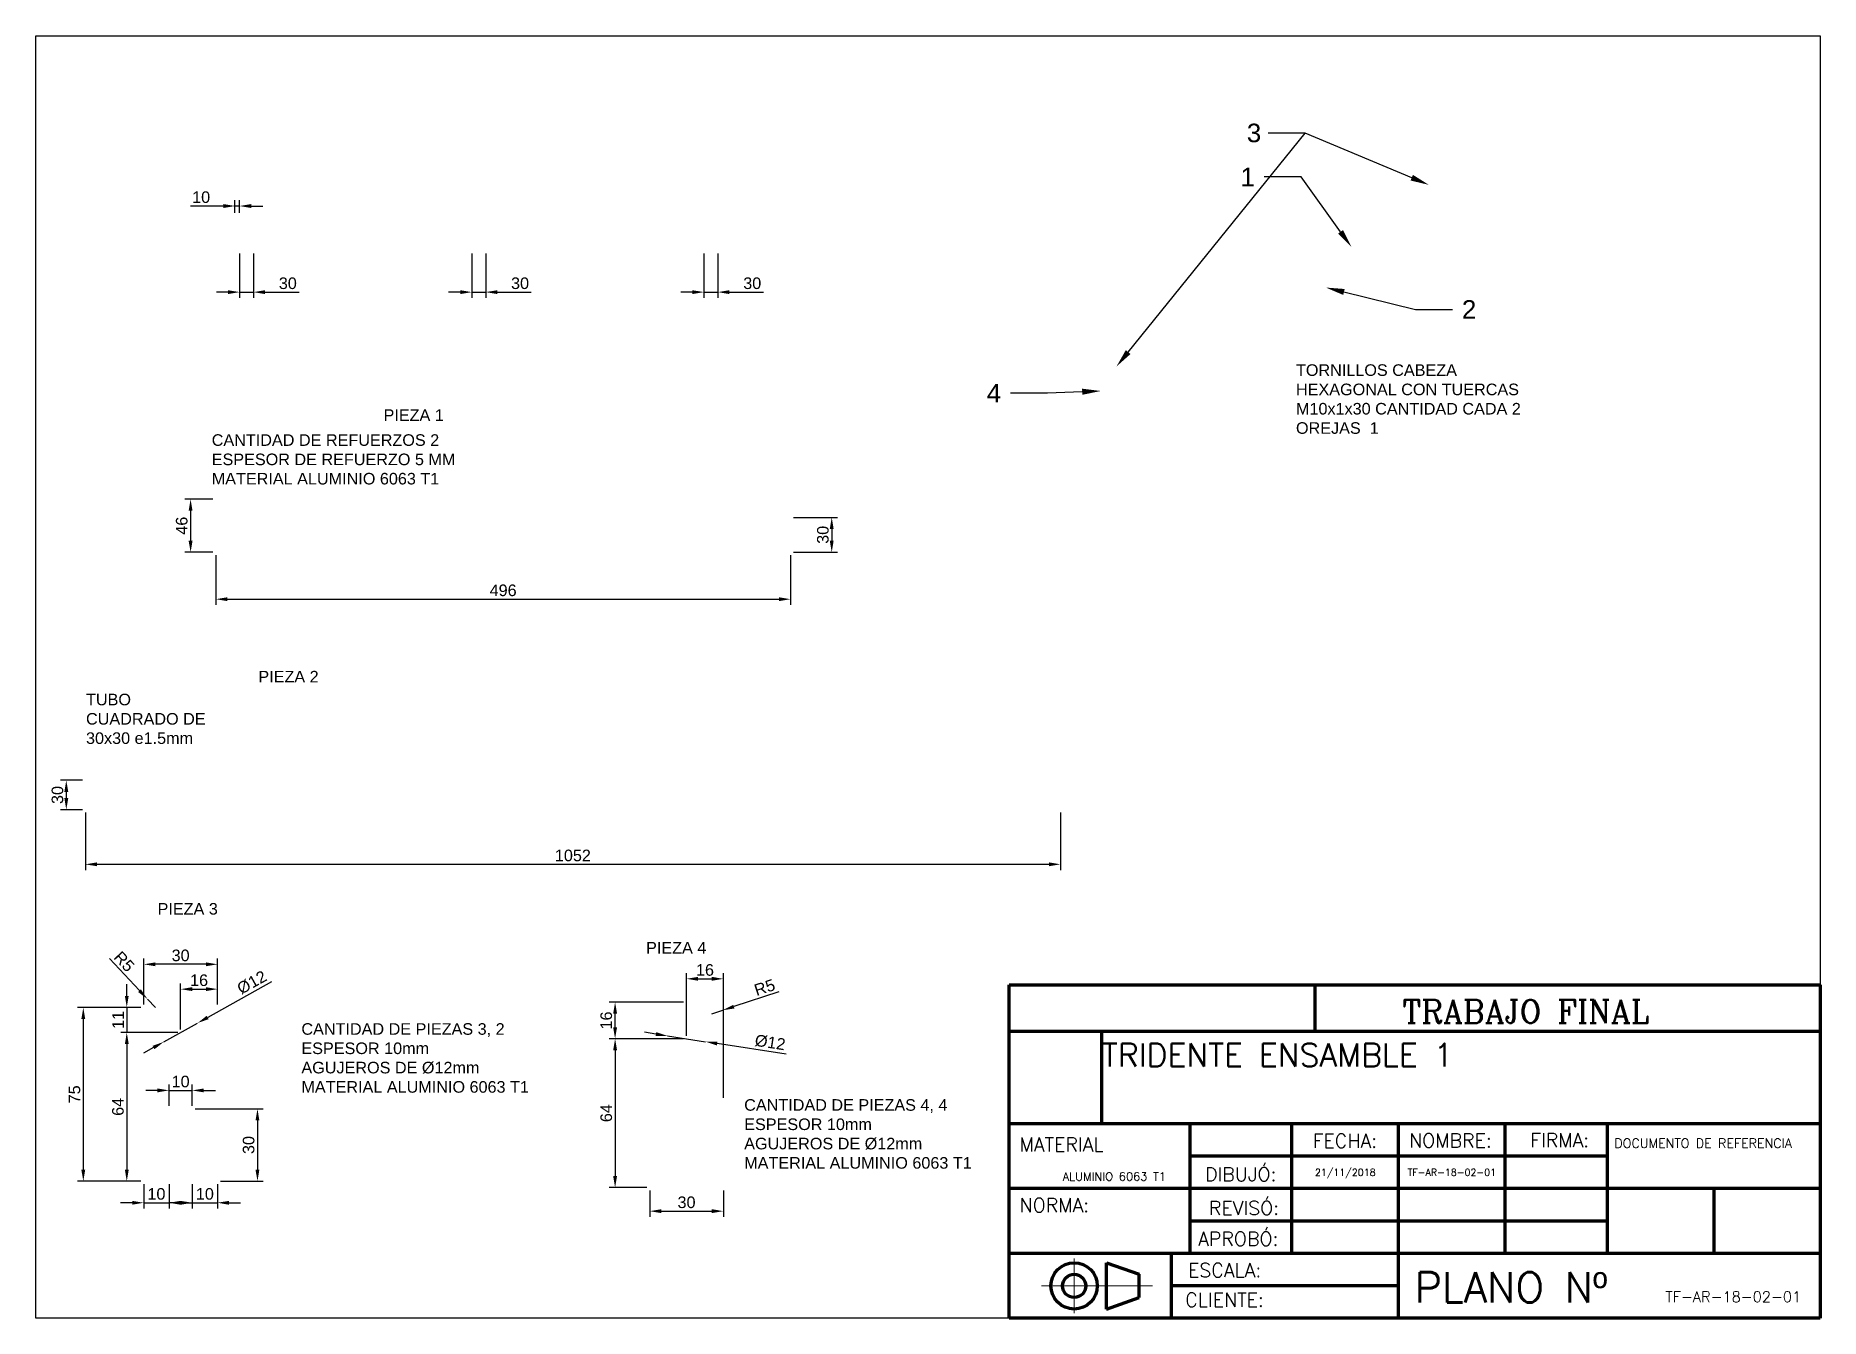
# Paper-space layout 'Presentación1' of a CAD drawing. Header units: millimetres. Extents: x 17 to 402, y -10 to 267.
import ezdxf
from ezdxf import colors
from ezdxf.entities.mleader import LeaderData, LeaderLine
from ezdxf.enums import TextEntityAlignment as Align
from ezdxf.math import Vec2, Vec3

# ---------------------------------------------------------------- set-up
doc = ezdxf.new("R2010")
doc.units = ezdxf.units.MM
doc.linetypes.add('CENTRO', pattern=[50.8, 31.75, -6.35, 6.35, -6.35])
for name, color, linetype in [('ATRIBUTO', 4, 'Continuous'), ('cotas', 7, 'Continuous'), ('TEXTO', 6, 'Continuous')]:
    doc.layers.add(name, color=color, linetype=linetype)
doc.layers.add('LINEA AUXILIAR', color=7, linetype='CENTRO', lineweight=15)
doc.layers.add('ROTULO', color=7, linetype='Continuous', lineweight=158)
doc.styles.add('ROMANC', font='romanc.shx')
doc.styles.add('ROMANS', font='romans.shx')
doc.styles.get("Standard").update_dxf_attribs({"font": 'arial.ttf'})
doc.dimstyles.new('Anotativo', dxfattribs={"dimscale": 0, "dimtxt": 2.5, "dimasz": 2.5, "dimexe": 1.25, "dimexo": 0.625, "dimtad": 1, "dimtxsty": 'Standard', "dimcen": 2.5, "dimadec": 0, "dimazin": 0, "dimtfac": 1, "dimtmove": 0, "dimatfit": 3, "dimfxl": 1, "dimarcsym": 0})
doc.dimstyles.new('ISO-25', dxfattribs={"dimtxt": 2.5, "dimasz": 2.5, "dimexe": 1.25, "dimexo": 0.625, "dimtad": 1, "dimtxsty": 'Standard', "dimcen": 2.5, "dimadec": 0, "dimazin": 0, "dimtfac": 1, "dimtmove": 0, "dimatfit": 3, "dimfxl": 1, "dimarcsym": 0})

# ---------------------------------------------------------------- blocks, each defined once
blk = doc.blocks.new('ROTULO ACAD JIG2')
at = {"layer": 'LINEA AUXILIAR'}
for p, q in [((-161, 1.11), (-161, 12.88)), ((-144.12, 7), (-168.07, 7))]:
    blk.add_line(p, q, dxfattribs=at)
at = {"layer": 'ROTULO'}
for p, q in [((-175, 72), (0, 72)), ((-175, 0), (-175, 72)), ((-109, 62), (-109, 72)), ((0, 72), (0, 0)), ((-175, 62), (0, 62)), ((-155, 42), (-155, 62)), ((0, 42), (-175, 42)), ((-136, 14), (-136, 42)), ((-114, 14), (-114, 42)), ((-91, 14), (-91, 42)), ((-68, 14), (-68, 42)), ((-46, 42), (-46, 14)), ((-46, 35), (-136, 35)), ((0, 28), (-175, 28)), ((-23, 28), (-23, 14)), ((-46, 21), (-136, 21)), ((0, 14), (-175, 14)), ((-154, 2), (-154, 12)), ((-154, 12), (-147, 9.5)), ((-140, 0), (-140, 14)), ((-91, 0), (-91, 14)), ((-147, 4.5), (-147, 9.5)), ((-154, 2), (-147, 4.5)), ((-91, 7), (-140, 7)), ((0, 0), (-175, 0))]:
    blk.add_line(p, q, dxfattribs=at)
for radius in [5, 2.5]:
    blk.add_circle((-161, 7), radius, dxfattribs=at)
at = {"layer": 'ATRIBUTO', "style": 'ROMANS'}
for tag, p, height in [('DESIGN_1', (-155, 54.32), 5), ('DESIGN_2', (-155, 44.11), 5), ('MATERIAL', (-163.48, 29.7), 2.5), ('REFERENCIA', (-31.27, 29.68), 2.5), ('NORMA', (-162.56, 16.38), 2.5), ('ESCALA', (-109.41, 8.83), 2.5), ('PLANO', (-33.42, 3.49), 6.5), ('CLIENTE', (-109.79, 2.64), 2.5)]:
    blk.add_attdef(tag, p, '', height=height, dxfattribs=at)
for tag, p in [('FECHA_DIB', (-102.5, 31.5)), ('DIBUJÓ', (-79.5, 31.5)), ('FECHA_REV', (-102.5, 24.5)), ('REVISÓ', (-79.5, 24.5)), ('APROBÓ', (-79.5, 17.5)), ('FECHA_APP', (-102.5, 17.5))]:
    blk.add_attdef(tag, text='', height=2.5, dxfattribs=at).set_placement(p, align=Align.MIDDLE_CENTER)
at = {"layer": 'TEXTO'}
for s, height, style, p in [('TRABAJO FINAL', 5, 'ROMANC', (-90.18, 63.72)), ('MATERIAL', 3, 'ROMANS', (-172.79, 36)), ('FECHA:', 3, 'ROMANS', (-109.51, 36.81)), ('NOMBRE:', 3, 'ROMANS', (-88.74, 36.88)), ('FIRMA:', 3, 'ROMANS', (-62.59, 36.95)), ('DOCUMENTO DE REFERENCIA', 2, 'ROMANS', (-44.43, 36.78)), ('DIBUJÓ:', 3, 'ROMANS', (-132.77, 29.58)), ('NORMA:', 3, 'ROMANS', (-172.79, 22.92)), ('REVISÓ:', 3, 'ROMANS', (-131.93, 22.3)), ('APROBÓ:', 3, 'ROMANS', (-134.25, 15.67)), ('ESCALA:', 3, 'ROMANS', (-136.43, 8.87)), ('PLANO Nº', 6.5, 'ROMANS', (-87.5, 3.43)), ('CLIENTE:', 3, 'ROMANS', (-137.03, 2.5))]:
    blk.add_text(s, height=height, dxfattribs=dict(at, style=style)).set_placement(p)
blk = doc.blocks.new('*D11')
at = {"color": 0, "lineweight": -2, "transparency": 16777216}
for p, q in [((56.28, 154.82), (56.28, 144.07)), ((180.28, 154.82), (180.28, 144.07)), ((58.78, 145.32), (177.78, 145.32))]:
    blk.add_line(p, q, dxfattribs=at)
at = {"color": 0, "transparency": 16777216}
for points in [[(58.78, 145.74), (58.78, 144.9), (56.28, 145.32)], [(177.78, 145.74), (177.78, 144.9), (180.28, 145.32)]]:
    blk.add_solid(points, dxfattribs=at)
at = {"layer": 'Defpoints', "color": 0, "transparency": 16777216}
for p in [(56.28, 155.44), (180.28, 155.44), (180.28, 145.32)]:
    blk.add_point(p, dxfattribs=at)
at = {"color": 0, "transparency": 16777216, "insert": (118.28, 147.22), "char_height": 2.5, "attachment_point": 5}
blk.add_mtext('496', dxfattribs=at)
blk = doc.blocks.new('*D12')
at = {"color": 0, "lineweight": -2, "transparency": 16777216}
for p, q in [((55.66, 166.91), (49.59, 166.91)), ((50.84, 164.41), (50.84, 157.94)), ((55.66, 155.44), (49.59, 155.44))]:
    blk.add_line(p, q, dxfattribs=at)
at = {"color": 0, "transparency": 16777216}
for points in [[(50.42, 164.41), (51.26, 164.41), (50.84, 166.91)], [(50.42, 157.94), (51.26, 157.94), (50.84, 155.44)]]:
    blk.add_solid(points, dxfattribs=at)
at = {"layer": 'Defpoints', "color": 0, "transparency": 16777216}
for p in [(56.28, 166.91), (50.84, 155.44), (56.28, 155.44)]:
    blk.add_point(p, dxfattribs=at)
at = {"color": 0, "transparency": 16777216, "insert": (48.94, 161.18), "char_height": 2.5, "attachment_point": 5, "rotation": 90}
blk.add_mtext('46', dxfattribs=at)
blk = doc.blocks.new('*D13')
at = {"color": 0, "lineweight": -2, "transparency": 16777216}
for p, q in [((180.91, 162.98), (190.43, 162.98)), ((189.18, 160.48), (189.18, 157.94)), ((180.91, 155.44), (190.43, 155.44))]:
    blk.add_line(p, q, dxfattribs=at)
at = {"color": 0, "transparency": 16777216}
for points in [[(188.76, 160.48), (189.59, 160.48), (189.18, 162.98)], [(188.76, 157.94), (189.59, 157.94), (189.18, 155.44)]]:
    blk.add_solid(points, dxfattribs=at)
at = {"layer": 'Defpoints', "color": 0, "transparency": 16777216}
for p in [(180.28, 162.98), (180.28, 155.44), (189.18, 155.44)]:
    blk.add_point(p, dxfattribs=at)
at = {"color": 0, "transparency": 16777216, "insert": (187.28, 159.21), "char_height": 2.5, "attachment_point": 5, "rotation": 90}
blk.add_mtext('30', dxfattribs=at)
blk = doc.blocks.new('*D14')
at = {"color": 0, "lineweight": -2, "transparency": 16777216}
for p, q in [((28.13, 99.25), (28.13, 86.85)), ((238.53, 99.25), (238.53, 86.85)), ((30.63, 88.1), (236.03, 88.1))]:
    blk.add_line(p, q, dxfattribs=at)
at = {"color": 0, "transparency": 16777216}
for points in [[(30.63, 88.52), (30.63, 87.69), (28.13, 88.1)], [(236.03, 88.52), (236.03, 87.69), (238.53, 88.1)]]:
    blk.add_solid(points, dxfattribs=at)
at = {"layer": 'Defpoints', "color": 0, "transparency": 16777216}
for p in [(28.13, 99.88), (238.53, 99.88), (238.53, 88.1)]:
    blk.add_point(p, dxfattribs=at)
at = {"color": 0, "transparency": 16777216, "insert": (133.33, 90), "char_height": 2.5, "attachment_point": 5}
blk.add_mtext('1052', dxfattribs=at)
blk = doc.blocks.new('*D15')
at = {"color": 0, "lineweight": -2, "transparency": 16777216}
for p, q in [((27.51, 106.24), (22.77, 106.24)), ((24.02, 103.74), (24.02, 102.38)), ((27.51, 99.88), (22.77, 99.88))]:
    blk.add_line(p, q, dxfattribs=at)
at = {"color": 0, "transparency": 16777216}
for points in [[(23.6, 103.74), (24.44, 103.74), (24.02, 106.24)], [(23.6, 102.38), (24.44, 102.38), (24.02, 99.88)]]:
    blk.add_solid(points, dxfattribs=at)
at = {"layer": 'Defpoints', "color": 0, "transparency": 16777216}
for p in [(28.13, 106.24), (24.02, 99.88), (28.13, 99.88)]:
    blk.add_point(p, dxfattribs=at)
at = {"color": 0, "transparency": 16777216, "insert": (22.12, 103.06), "char_height": 2.5, "attachment_point": 5, "rotation": 90}
blk.add_mtext('30', dxfattribs=at)
blk = doc.blocks.new('*D16')
at = {"color": 0, "lineweight": -2, "transparency": 16777216}
for p, q in [((61.42, 219.92), (61.42, 210.34)), ((64.41, 219.92), (64.41, 210.34)), ((58.92, 211.59), (56.42, 211.59)), ((61.42, 211.59), (64.41, 211.59)), ((66.91, 211.59), (74.24, 211.59))]:
    blk.add_line(p, q, dxfattribs=at)
at = {"color": 0, "transparency": 16777216}
for points in [[(58.92, 212), (58.92, 211.17), (61.42, 211.59)], [(66.91, 212), (66.91, 211.17), (64.41, 211.59)]]:
    blk.add_solid(points, dxfattribs=at)
at = {"layer": 'Defpoints', "color": 0, "transparency": 16777216}
for p in [(61.42, 220.55), (64.41, 220.55), (64.41, 211.59)]:
    blk.add_point(p, dxfattribs=at)
at = {"color": 0, "transparency": 16777216, "insert": (71.82, 213.49), "char_height": 2.5, "attachment_point": 5}
blk.add_mtext('30', dxfattribs=at)
blk = doc.blocks.new('*D17')
at = {"color": 0, "lineweight": -2, "transparency": 16777216}
for p, q in [((60.42, 228.67), (60.42, 231.42)), ((61.42, 228.67), (61.42, 231.42)), ((57.92, 230.17), (50.83, 230.17)), ((61.42, 230.17), (60.42, 230.17)), ((63.92, 230.17), (66.42, 230.17))]:
    blk.add_line(p, q, dxfattribs=at)
at = {"color": 0, "transparency": 16777216}
for points in [[(57.92, 230.59), (57.92, 229.75), (60.42, 230.17)], [(63.92, 230.59), (63.92, 229.75), (61.42, 230.17)]]:
    blk.add_solid(points, dxfattribs=at)
at = {"layer": 'Defpoints', "color": 0, "transparency": 16777216}
for p in [(60.42, 230.17), (60.42, 228.05), (61.42, 228.05)]:
    blk.add_point(p, dxfattribs=at)
at = {"color": 0, "transparency": 16777216, "insert": (53.12, 232.07), "char_height": 2.5, "attachment_point": 5}
blk.add_mtext('10', dxfattribs=at)
blk = doc.blocks.new('*D18')
at = {"color": 0, "lineweight": -2, "transparency": 16777216}
for p, q in [((111.52, 219.92), (111.52, 210.34)), ((114.52, 219.92), (114.52, 210.34)), ((109.02, 211.59), (106.52, 211.59)), ((111.52, 211.59), (114.52, 211.59)), ((117.02, 211.59), (124.34, 211.59))]:
    blk.add_line(p, q, dxfattribs=at)
at = {"color": 0, "transparency": 16777216}
for points in [[(109.02, 212), (109.02, 211.17), (111.52, 211.59)], [(117.02, 212), (117.02, 211.17), (114.52, 211.59)]]:
    blk.add_solid(points, dxfattribs=at)
at = {"layer": 'Defpoints', "color": 0, "transparency": 16777216}
for p in [(111.52, 220.55), (114.52, 220.55), (114.52, 211.59)]:
    blk.add_point(p, dxfattribs=at)
at = {"color": 0, "transparency": 16777216, "insert": (121.93, 213.49), "char_height": 2.5, "attachment_point": 5}
blk.add_mtext('30', dxfattribs=at)
blk = doc.blocks.new('*D19')
at = {"color": 0, "lineweight": -2, "transparency": 16777216}
for p, q in [((161.62, 219.92), (161.62, 210.34)), ((164.62, 219.92), (164.62, 210.34)), ((159.12, 211.59), (156.62, 211.59)), ((161.62, 211.59), (164.62, 211.59)), ((167.12, 211.59), (174.44, 211.59))]:
    blk.add_line(p, q, dxfattribs=at)
at = {"color": 0, "transparency": 16777216}
for points in [[(159.12, 212), (159.12, 211.17), (161.62, 211.59)], [(167.12, 212), (167.12, 211.17), (164.62, 211.59)]]:
    blk.add_solid(points, dxfattribs=at)
at = {"layer": 'Defpoints', "color": 0, "transparency": 16777216}
for p in [(161.62, 220.55), (164.62, 220.55), (164.62, 211.59)]:
    blk.add_point(p, dxfattribs=at)
at = {"color": 0, "transparency": 16777216, "insert": (172.03, 213.49), "char_height": 2.5, "attachment_point": 5}
blk.add_mtext('30', dxfattribs=at)
blk = doc.blocks.new('*D22')
at = {"color": 0, "lineweight": -2, "transparency": 16777216}
for p, q in [((37.07, 59.71), (37.07, 62.21)), ((40.12, 57.21), (35.82, 57.21)), ((37.07, 57.21), (37.07, 51.81)), ((48.07, 51.81), (35.82, 51.81)), ((37.07, 49.31), (37.07, 46.81))]:
    blk.add_line(p, q, dxfattribs=at)
at = {"color": 0, "transparency": 16777216}
for points in [[(36.66, 59.71), (37.49, 59.71), (37.07, 57.21)], [(36.66, 49.31), (37.49, 49.31), (37.07, 51.81)]]:
    blk.add_solid(points, dxfattribs=at)
at = {"layer": 'Defpoints', "color": 0, "transparency": 16777216}
for p in [(40.74, 57.21), (37.07, 51.81), (48.69, 51.81)]:
    blk.add_point(p, dxfattribs=at)
at = {"color": 0, "transparency": 16777216, "insert": (35.19, 54.51), "char_height": 2.5, "attachment_point": 5, "rotation": 90}
blk.add_mtext('11', dxfattribs=at)
blk = doc.blocks.new('*D23')
at = {"color": 0, "lineweight": -2, "transparency": 16777216}
for p, q in [((68.31, 62.71), (54.53, 55.05)), ((45.04, 49.78), (52.34, 53.84)), ((42.86, 48.57), (40.67, 47.35))]:
    blk.add_line(p, q, dxfattribs=at)
at = {"color": 0, "transparency": 16777216}
for points in [[(54.32, 55.42), (54.73, 54.69), (52.34, 53.84)], [(42.65, 48.93), (43.06, 48.2), (45.04, 49.78)]]:
    blk.add_solid(points, dxfattribs=at)
at = {"layer": 'Defpoints', "color": 0, "transparency": 16777216}
for p in [(52.34, 53.84), (45.04, 49.78)]:
    blk.add_point(p, dxfattribs=at)
at = {"color": 0, "transparency": 16777216, "insert": (64.07, 62.61), "char_height": 2.5, "attachment_point": 5, "rotation": 29.0569}
blk.add_mtext('%%C12', dxfattribs=at)
blk = doc.blocks.new('*D24')
at = {"color": 0, "lineweight": -2, "transparency": 16777216}
for p, q in [((48.07, 51.81), (35.82, 51.81)), ((37.07, 49.31), (37.07, 22.21)), ((40.12, 19.71), (35.82, 19.71))]:
    blk.add_line(p, q, dxfattribs=at)
at = {"color": 0, "transparency": 16777216}
for points in [[(36.66, 49.31), (37.49, 49.31), (37.07, 51.81)], [(36.66, 22.21), (37.49, 22.21), (37.07, 19.71)]]:
    blk.add_solid(points, dxfattribs=at)
at = {"layer": 'Defpoints', "color": 0, "transparency": 16777216}
for p in [(48.69, 51.81), (37.07, 19.71), (40.74, 19.71)]:
    blk.add_point(p, dxfattribs=at)
at = {"color": 0, "transparency": 16777216, "insert": (35.17, 35.76), "char_height": 2.5, "attachment_point": 5, "rotation": 90}
blk.add_mtext('64', dxfattribs=at)
blk = doc.blocks.new('*D25')
at = {"color": 0, "lineweight": -2, "transparency": 16777216}
for p, q in [((40.74, 57.83), (40.74, 67.77)), ((54.14, 66.52), (43.24, 66.52)), ((56.64, 57.83), (56.64, 67.77))]:
    blk.add_line(p, q, dxfattribs=at)
at = {"color": 0, "transparency": 16777216}
for points in [[(43.24, 66.94), (43.24, 66.11), (40.74, 66.52)], [(54.14, 66.94), (54.14, 66.11), (56.64, 66.52)]]:
    blk.add_solid(points, dxfattribs=at)
at = {"layer": 'Defpoints', "color": 0, "transparency": 16777216}
for p in [(40.74, 66.52), (40.74, 57.21), (56.64, 57.21)]:
    blk.add_point(p, dxfattribs=at)
at = {"color": 0, "transparency": 16777216, "insert": (48.69, 68.43), "char_height": 2.5, "attachment_point": 5}
blk.add_mtext('30', dxfattribs=at)
blk = doc.blocks.new('*D26')
at = {"color": 0, "lineweight": -2, "transparency": 16777216}
for p, q in [((40.74, 19.08), (40.74, 13.81)), ((46.19, 19.08), (46.19, 13.81)), ((38.24, 15.06), (35.74, 15.06)), ((40.74, 15.06), (46.19, 15.06)), ((48.69, 15.06), (51.19, 15.06))]:
    blk.add_line(p, q, dxfattribs=at)
at = {"color": 0, "transparency": 16777216}
for points in [[(38.24, 15.47), (38.24, 14.64), (40.74, 15.06)], [(48.69, 15.47), (48.69, 14.64), (46.19, 15.06)]]:
    blk.add_solid(points, dxfattribs=at)
at = {"layer": 'Defpoints', "color": 0, "transparency": 16777216}
for p in [(40.74, 19.71), (46.19, 19.71), (46.19, 15.06)]:
    blk.add_point(p, dxfattribs=at)
at = {"color": 0, "transparency": 16777216, "insert": (43.47, 16.96), "char_height": 2.5, "attachment_point": 5}
blk.add_mtext('10', dxfattribs=at)
blk = doc.blocks.new('*D27')
at = {"color": 0, "lineweight": -2, "transparency": 16777216}
for p, q in [((43.69, 39.31), (41.19, 39.31)), ((46.19, 35.95), (46.19, 40.56)), ((46.19, 39.31), (51.19, 39.31)), ((51.19, 35.95), (51.19, 40.56)), ((53.69, 39.31), (56.19, 39.31))]:
    blk.add_line(p, q, dxfattribs=at)
at = {"color": 0, "transparency": 16777216}
for points in [[(43.69, 39.73), (43.69, 38.89), (46.19, 39.31)], [(53.69, 39.73), (53.69, 38.89), (51.19, 39.31)]]:
    blk.add_solid(points, dxfattribs=at)
at = {"layer": 'Defpoints', "color": 0, "transparency": 16777216}
for p in [(51.19, 39.31), (46.19, 35.33), (51.19, 35.33)]:
    blk.add_point(p, dxfattribs=at)
at = {"color": 0, "transparency": 16777216, "insert": (48.69, 41.21), "char_height": 2.5, "attachment_point": 5}
blk.add_mtext('10', dxfattribs=at)
blk = doc.blocks.new('*D28')
at = {"color": 0, "lineweight": -2, "transparency": 16777216}
for p, q in [((51.82, 35.33), (66.52, 35.33)), ((65.27, 32.83), (65.27, 22.21)), ((57.27, 19.71), (66.52, 19.71))]:
    blk.add_line(p, q, dxfattribs=at)
at = {"color": 0, "transparency": 16777216}
for points in [[(64.85, 32.83), (65.68, 32.83), (65.27, 35.33)], [(64.85, 22.21), (65.68, 22.21), (65.27, 19.71)]]:
    blk.add_solid(points, dxfattribs=at)
at = {"layer": 'Defpoints', "color": 0, "transparency": 16777216}
for p in [(51.19, 35.33), (56.64, 19.71), (65.27, 19.71)]:
    blk.add_point(p, dxfattribs=at)
at = {"color": 0, "transparency": 16777216, "insert": (63.37, 27.52), "char_height": 2.5, "attachment_point": 5, "rotation": 90}
blk.add_mtext('30', dxfattribs=at)
blk = doc.blocks.new('*D29')
at = {"color": 0, "lineweight": -2, "transparency": 16777216}
for p, q in [((51.19, 19.08), (51.19, 13.81)), ((56.64, 19.08), (56.64, 13.81)), ((48.69, 15.06), (46.19, 15.06)), ((51.19, 15.06), (56.64, 15.06)), ((59.14, 15.06), (61.64, 15.06))]:
    blk.add_line(p, q, dxfattribs=at)
at = {"color": 0, "transparency": 16777216}
for points in [[(48.69, 15.47), (48.69, 14.64), (51.19, 15.06)], [(59.14, 15.47), (59.14, 14.64), (56.64, 15.06)]]:
    blk.add_solid(points, dxfattribs=at)
at = {"layer": 'Defpoints', "color": 0, "transparency": 16777216}
for p in [(51.19, 19.71), (56.64, 19.71), (56.64, 15.06)]:
    blk.add_point(p, dxfattribs=at)
at = {"color": 0, "transparency": 16777216, "insert": (53.92, 16.96), "char_height": 2.5, "attachment_point": 5}
blk.add_mtext('10', dxfattribs=at)
blk = doc.blocks.new('*D30')
at = {"color": 0, "lineweight": -2, "transparency": 16777216}
for p, q in [((48.69, 52.43), (48.69, 62.41)), ((56.64, 57.83), (56.64, 62.41)), ((51.19, 61.16), (54.14, 61.16))]:
    blk.add_line(p, q, dxfattribs=at)
at = {"color": 0, "transparency": 16777216}
for points in [[(51.19, 61.58), (51.19, 60.75), (48.69, 61.16)], [(54.14, 61.58), (54.14, 60.75), (56.64, 61.16)]]:
    blk.add_solid(points, dxfattribs=at)
at = {"layer": 'Defpoints', "color": 0, "transparency": 16777216}
for p in [(56.64, 61.16), (56.64, 57.21), (48.69, 51.81)]:
    blk.add_point(p, dxfattribs=at)
at = {"color": 0, "transparency": 16777216, "insert": (52.67, 63.07), "char_height": 2.5, "attachment_point": 5}
blk.add_mtext('16', dxfattribs=at)
blk = doc.blocks.new('*D31')
at = {"color": 0, "lineweight": -2, "transparency": 16777216}
for p, q in [((40.12, 57.21), (26.44, 57.21)), ((27.69, 54.71), (27.69, 22.21)), ((40.12, 19.71), (26.44, 19.71))]:
    blk.add_line(p, q, dxfattribs=at)
at = {"color": 0, "transparency": 16777216}
for points in [[(27.27, 54.71), (28.11, 54.71), (27.69, 57.21)], [(27.27, 22.21), (28.11, 22.21), (27.69, 19.71)]]:
    blk.add_solid(points, dxfattribs=at)
at = {"layer": 'Defpoints', "color": 0, "transparency": 16777216}
for p in [(40.74, 57.21), (27.69, 19.71), (40.74, 19.71)]:
    blk.add_point(p, dxfattribs=at)
at = {"color": 0, "transparency": 16777216, "insert": (25.79, 38.46), "char_height": 2.5, "attachment_point": 5, "rotation": 90}
blk.add_mtext('75', dxfattribs=at)
blk = doc.blocks.new('*D34')
at = {"color": 0, "lineweight": -2, "transparency": 16777216}
for p, q in [((157.23, 58.35), (141.19, 58.35)), ((142.44, 52.95), (142.44, 55.85)), ((157.23, 50.45), (141.19, 50.45))]:
    blk.add_line(p, q, dxfattribs=at)
at = {"color": 0, "transparency": 16777216}
for points in [[(142.02, 55.85), (142.86, 55.85), (142.44, 58.35)], [(142.02, 52.95), (142.86, 52.95), (142.44, 50.45)]]:
    blk.add_solid(points, dxfattribs=at)
at = {"layer": 'Defpoints', "color": 0, "transparency": 16777216}
for p in [(142.44, 58.35), (157.85, 58.35), (157.85, 50.45)]:
    blk.add_point(p, dxfattribs=at)
at = {"color": 0, "transparency": 16777216, "insert": (140.54, 54.4), "char_height": 2.5, "attachment_point": 5, "rotation": 90}
blk.add_mtext('16', dxfattribs=at)
blk = doc.blocks.new('*D35')
at = {"color": 0, "lineweight": -2, "transparency": 16777216}
for p, q in [((157.23, 50.45), (141.19, 50.45)), ((142.44, 47.95), (142.44, 20.85)), ((149.28, 18.35), (141.19, 18.35))]:
    blk.add_line(p, q, dxfattribs=at)
at = {"color": 0, "transparency": 16777216}
for points in [[(142.02, 47.95), (142.86, 47.95), (142.44, 50.45)], [(142.02, 20.85), (142.86, 20.85), (142.44, 18.35)]]:
    blk.add_solid(points, dxfattribs=at)
at = {"layer": 'Defpoints', "color": 0, "transparency": 16777216}
for p in [(157.85, 50.45), (142.44, 18.35), (149.9, 18.35)]:
    blk.add_point(p, dxfattribs=at)
at = {"color": 0, "transparency": 16777216, "insert": (140.54, 34.4), "char_height": 2.5, "attachment_point": 5, "rotation": 90}
blk.add_mtext('64', dxfattribs=at)
blk = doc.blocks.new('*D36')
at = {"color": 0, "lineweight": -2, "transparency": 16777216}
for p, q in [((157.85, 51.07), (157.85, 64.64)), ((160.35, 63.39), (163.3, 63.39)), ((165.8, 37.72), (165.8, 64.64))]:
    blk.add_line(p, q, dxfattribs=at)
at = {"color": 0, "transparency": 16777216}
for points in [[(160.35, 63.81), (160.35, 62.97), (157.85, 63.39)], [(163.3, 63.81), (163.3, 62.97), (165.8, 63.39)]]:
    blk.add_solid(points, dxfattribs=at)
at = {"layer": 'Defpoints', "color": 0, "transparency": 16777216}
for p in [(165.8, 63.39), (157.85, 50.45), (165.8, 37.1)]:
    blk.add_point(p, dxfattribs=at)
at = {"color": 0, "transparency": 16777216, "insert": (161.83, 65.29), "char_height": 2.5, "attachment_point": 5}
blk.add_mtext('16', dxfattribs=at)
blk = doc.blocks.new('*D37')
at = {"color": 0, "lineweight": -2, "transparency": 16777216}
for p, q in [((149.9, 17.72), (149.9, 12)), ((165.8, 17.72), (165.8, 12)), ((152.4, 13.25), (163.3, 13.25))]:
    blk.add_line(p, q, dxfattribs=at)
at = {"color": 0, "transparency": 16777216}
for points in [[(152.4, 13.67), (152.4, 12.83), (149.9, 13.25)], [(163.3, 13.67), (163.3, 12.83), (165.8, 13.25)]]:
    blk.add_solid(points, dxfattribs=at)
at = {"layer": 'Defpoints', "color": 0, "transparency": 16777216}
for p in [(149.9, 18.35), (165.8, 18.35), (165.8, 13.25)]:
    blk.add_point(p, dxfattribs=at)
at = {"color": 0, "transparency": 16777216, "insert": (157.85, 15.15), "char_height": 2.5, "attachment_point": 5}
blk.add_mtext('30', dxfattribs=at)
blk = doc.blocks.new('*D38')
at = {"color": 0, "lineweight": -2, "transparency": 16777216}
for p, q in [((151.26, 51.46), (148.79, 51.85)), ((153.73, 51.08), (161.98, 49.81)), ((179.32, 47.13), (164.45, 49.43))]:
    blk.add_line(p, q, dxfattribs=at)
at = {"color": 0, "transparency": 16777216}
for points in [[(151.32, 51.88), (151.19, 51.05), (153.73, 51.08)], [(164.51, 49.84), (164.39, 49.02), (161.98, 49.81)]]:
    blk.add_solid(points, dxfattribs=at)
at = {"layer": 'Defpoints', "color": 0, "transparency": 16777216}
for p in [(153.73, 51.08), (161.98, 49.81)]:
    blk.add_point(p, dxfattribs=at)
at = {"color": 0, "transparency": 16777216, "insert": (175.9, 49.65), "char_height": 2.5, "attachment_point": 5, "rotation": 351.2234}
blk.add_mtext('%%C12', dxfattribs=at)
blk = doc.blocks.new('*D39')
at = {"color": 0, "lineweight": -2, "transparency": 16777216}
for p, q in [((177.8, 60.55), (168.06, 57.39)), ((163.3, 55.85), (165.68, 56.62))]:
    blk.add_line(p, q, dxfattribs=at)
at = {"color": 0, "transparency": 16777216}
blk.add_solid([(167.93, 57.78), (168.19, 56.99), (165.68, 56.62)], dxfattribs=at)
at = {"layer": 'Defpoints', "color": 0, "transparency": 16777216}
for p in [(163.3, 55.85), (165.68, 56.62)]:
    blk.add_point(p, dxfattribs=at)
at = {"color": 0, "transparency": 16777216, "insert": (174.7, 61.53), "char_height": 2.5, "attachment_point": 5, "rotation": 17.9572}
blk.add_mtext('R5', dxfattribs=at)
blk = doc.blocks.new('*D40')
at = {"color": 0, "lineweight": -2, "transparency": 16777216}
for p, q in [((33.31, 67.74), (39.81, 60.85)), ((43.24, 57.21), (41.53, 59.03))]:
    blk.add_line(p, q, dxfattribs=at)
at = {"color": 0, "transparency": 16777216}
blk.add_solid([(40.11, 61.13), (39.51, 60.56), (41.53, 59.03)], dxfattribs=at)
at = {"layer": 'Defpoints', "color": 0, "transparency": 16777216}
for p in [(41.53, 59.03), (43.24, 57.21)]:
    blk.add_point(p, dxfattribs=at)
at = {"color": 0, "transparency": 16777216, "insert": (36.51, 67.11), "char_height": 2.5, "attachment_point": 5, "rotation": 313.3272}
blk.add_mtext('R5', dxfattribs=at)

psp = doc.layouts.new('Presentación1')

# ---------------------------------------------------------------- linework, layer by layer
psp.add_lwpolyline([(17.4182, 266.9319), (402.4893, 266.9319), (402.4893, -9.8773), (17.4182, -9.8773)], close=True)

# ---------------------------------------------------------------- block references
at = {"layer": 'cotas'}
ref = psp.add_blockref('ROTULO ACAD JIG2', (402.4893, -9.8773), dxfattribs=at)
ref.add_attrib('DIBUJÓ', 'TF-AR-18-02-01', dxfattribs={"layer": 'ATRIBUTO', "height": 1.5, "style": 'ROMANS'}).set_placement((322.9893, 21.6227), align=Align.MIDDLE_CENTER)
ref.add_attrib('FECHA_DIB', '21/11/2018', dxfattribs={"layer": 'ATRIBUTO', "height": 1.5, "style": 'ROMANS'}).set_placement((299.9893, 21.6227), align=Align.MIDDLE_CENTER)
ref.add_attrib('DESIGN_1', 'TRIDENTE ENSAMBLE 1', (247.4893, 44.443), dxfattribs={"layer": 'ATRIBUTO', "height": 5, "style": 'ROMANS'})
ref.add_attrib('MATERIAL', 'ALUMINIO 6063 T1', (239.0123, 19.8235), dxfattribs={"layer": 'ATRIBUTO', "height": 1.8, "style": 'ROMANS'})
ref.add_attrib('PLANO', 'TF-AR-18-02-01', (369.0721, -6.3883), dxfattribs={"layer": 'ATRIBUTO', "height": 2.3, "style": 'ROMANS'})

# ---------------------------------------------------------------- texts
at = {"char_height": 2.5, "attachment_point": 1}
for s, width, heights, insert in [('TORNILLOS CABEZA HEXAGONAL CON TUERCAS M10x1x30 CANTIDAD CADA 2 OREJAS  1', 52.679117, [0], (289.3554, 196.0108)), ('PIEZA 1', 43.638337, [0], (92.4778, 186.2936)), ('CANTIDAD DE REFUERZOS 2\\PESPESOR DE REFUERZO 5 MM\\PMATERIAL ALUMINIO 6063 T1', 54.279944, [0], (55.3997, 180.9123)), ('PIEZA 2', 35.493624, [0], (65.4672, 129.852)), ('TUBO CUADRADO DE 30x30 e1.5mm', 26.648899, [0], (28.2775, 124.9163)), ('PIEZA 3', 38.288769, [0], (43.7153, 79.7449)), ('PIEZA 4', 43.775469, [0], (149.1242, 71.3402)), ('CANTIDAD DE PIEZAS 3, 2\\PESPESOR 10mm\\PAGUJEROS DE %%C12mm \\PMATERIAL ALUMINIO 6063 T1', 48.626357, [0], (74.7495, 53.8153)), ('CANTIDAD DE PIEZAS 4, 4\\PESPESOR 10mm\\PAGUJEROS DE %%C12mm \\PMATERIAL ALUMINIO 6063 T1\\P', 54.437501, [29.7538], (170.2937, 37.418))]:
    psp.add_mtext_dynamic_manual_height_columns(s, width=width, gutter_width=12.5, heights=heights, dxfattribs=dict(at, insert=insert))

# ---------------------------------------------------------------- dimensions: what is measured, and where the dimension line sits
for base, p1, p2, angle, dimstyle, override, picture, middle in [((60.4164, 230.1684), (61.4164, 228.0481), (60.4164, 228.0481), 180, 'Anotativo', {"dimlfac": -10}, '*D17', (53.1227, 232.0698)), ((50.8394, 155.4438), (56.2821, 166.9063), (56.2821, 155.4438), 270, 'ISO-25', {"dimdec": 0, "dimlfac": -4}, '*D12', (48.9379, 161.175)), ((189.1781, 155.4438), (180.2821, 162.9755), (180.2821, 155.4438), 90, 'ISO-25', {"dimdec": 0, "dimlfac": -4}, '*D13', (187.2758, 159.2096)), ((165.803, 63.3915), (157.853, 50.4459), (165.803, 37.0959), 180, 'Anotativo', {"dimdec": 0, "dimlfac": -2}, '*D36', (161.828, 65.2929)), ((37.0719, 51.8098), (40.7412, 57.2098), (48.6912, 51.8098), 270, 'Anotativo', {"dimdec": 0, "dimlfac": -2}, '*D22', (35.1918, 54.5098)), ((56.6412, 61.1636), (48.6912, 51.8098), (56.6412, 57.2098), 180, 'Anotativo', {"dimdec": 0, "dimlfac": -2}, '*D30', (52.6662, 63.065)), ((27.6896, 19.7098), (40.7412, 57.2098), (40.7412, 19.7098), 270, 'Anotativo', {"dimlfac": -2}, '*D31', (25.7933, 38.4598)), ((37.0719, 19.7098), (48.6912, 51.8098), (40.7412, 19.7098), 270, 'Anotativo', {"dimdec": 0, "dimlfac": -2}, '*D24', (35.1704, 35.7598)), ((142.4412, 18.3459), (157.853, 50.4459), (149.903, 18.3459), 270, 'Anotativo', {"dimdec": 0, "dimlfac": -2}, '*D35', (140.5397, 34.3959))]:
    dim = psp.add_linear_dim(base=base, p1=p1, p2=p2, angle=angle, dimstyle=dimstyle, override=override)
    dim.commit()
    dim.dimension.update_dxf_attribs({"geometry": picture, "text_midpoint": middle})
for base, p1, p2, dimstyle, override, picture, middle in [((64.4144, 211.5867), (61.4164, 220.5481), (64.4144, 220.5481), 'Anotativo', {"dimdec": 0, "dimlfac": -10}, '*D16', (71.8248, 213.489)), ((114.5154, 211.5867), (111.5154, 220.5481), (114.5154, 220.5481), 'Anotativo', {"dimlfac": -10}, '*D18', (121.9258, 213.489)), ((164.6164, 211.5867), (161.6154, 220.5481), (164.6164, 220.5481), 'Anotativo', {"dimdec": 0, "dimlfac": -10}, '*D19', (172.0268, 213.489)), ((180.2821, 145.3216), (56.2821, 155.4438), (180.2821, 155.4438), 'ISO-25', {"dimlfac": -4}, '*D11', (118.2821, 147.223)), ((238.5307, 88.1032), (28.1307, 99.877), (238.5307, 99.877), 'ISO-25', {"dimlfac": -5}, '*D14', (133.3307, 90.0046))]:
    dim = psp.add_linear_dim(base=base, p1=p1, p2=p2, dimstyle=dimstyle, override=override)
    dim.commit()
    dim.dimension.update_dxf_attribs({"geometry": picture, "text_midpoint": middle})
for base, p1, p2, angle, text, dimstyle, override, picture, middle in [((24.0201, 99.877), (28.1307, 106.237), (28.1307, 99.877), 270, '30', 'ISO-25', {"dimdec": 0, "dimlfac": -5}, '*D15', (22.1178, 103.057)), ((142.4412, 58.3459), (157.853, 50.4459), (157.853, 58.3459), 270, '16', 'Anotativo', {"dimlfac": -2}, '*D34', (140.5397, 54.3959)), ((65.2682, 19.7098), (51.1912, 35.328), (56.6412, 19.7098), 90, '30', 'Anotativo', {"dimlfac": -2}, '*D28', (63.3659, 27.5189))]:
    dim = psp.add_linear_dim(base=base, p1=p1, p2=p2, angle=angle, text=text, dimstyle=dimstyle, override=override)
    dim.commit()
    dim.dimension.update_dxf_attribs({"geometry": picture, "text_midpoint": middle})
for center, mpoint, picture, middle in [((43.2412, 57.2098), (41.5258, 59.0284), '*D40', (35.1276, 65.8116)), ((163.303, 55.8459), (165.6813, 56.6166), '*D39', (175.2813, 59.728))]:
    dim = psp.add_radius_dim(center=center, mpoint=mpoint, dimstyle='Anotativo', override={"dimlfac": -2})
    dim.commit()
    dim.dimension.update_dxf_attribs({"geometry": picture, "text_midpoint": middle, "dimtype": 164})
dim = psp.add_linear_dim(base=(40.7412, 66.5245), p1=(56.6412, 57.2098), p2=(40.7412, 57.2098), angle=180, text='30', dimstyle='Anotativo', override={"dimlfac": -2})
dim.commit()
dim.dimension.update_dxf_attribs({"geometry": '*D25', "text_midpoint": (48.6912, 66.5245), "dimtype": 160})
for p1, p2, picture, middle in [((45.0417, 49.7821), (52.3408, 53.8375), '*D23', (65.0239, 60.8844)), ((153.7269, 51.0829), (161.9791, 49.8088), '*D38', (175.6023, 47.7056))]:
    dim = psp.add_diameter_dim_2p(p1=p1, p2=p2, text='%%C12', dimstyle='Anotativo', override={"dimlfac": -2})
    dim.commit()
    dim.dimension.update_dxf_attribs({"geometry": picture, "text_midpoint": middle, "dimtype": 163})
dim = psp.add_linear_dim(base=(51.1912, 39.3113), p1=(46.1912, 35.328), p2=(51.1912, 35.328), angle=180, dimstyle='Anotativo', override={"dimlfac": -2})
dim.commit()
dim.dimension.update_dxf_attribs({"geometry": '*D27', "text_midpoint": (48.6912, 39.3113), "dimtype": 160})
for base, p1, p2, text, picture, middle in [((46.1912, 15.0559), (40.7412, 19.7098), (46.1912, 19.7098), '10', '*D26', (43.4662, 16.9574)), ((56.6412, 15.0559), (51.1912, 19.7098), (56.6412, 19.7098), '10', '*D29', (53.9162, 16.9574)), ((165.803, 13.2496), (149.903, 18.3459), (165.803, 18.3459), '30', '*D37', (157.853, 15.1519))]:
    dim = psp.add_linear_dim(base=base, p1=p1, p2=p2, text=text, dimstyle='Anotativo', override={"dimlfac": -2})
    dim.commit()
    dim.dimension.update_dxf_attribs({"geometry": picture, "text_midpoint": middle})

# ---------------------------------------------------------------- leaders
ml = psp.add_multileader_mtext('Standard')
ml.set_content('3', color=256)
ml.set_leader_properties()
ml.build(insert=Vec2(0, 0))
ctx = ml.context
ctx.base_point, ctx.plane_origin = Vec3(276.745, 245.9035), Vec3(250.6245, 195.5378)
notes = []
notes.append((ctx, [(1, (1, 1, 0), (291.3643, 245.9035), (-1, 0), 8, [(0, [(250.6245, 195.5378)], 0, []), (1, [(318.0275, 234.7381)], 0, [])])]))
ctx.mtext.insert, ctx.mtext.flow_direction = Vec3(278.745, 247.939), 5
ml = psp.add_multileader_mtext('Standard')
ml.set_content('1', color=256)
ml.set_leader_properties()
ml.build(insert=Vec2(0, 0))
ctx = ml.context
ctx.base_point, ctx.plane_origin = Vec3(276.9934, 236.4391), Vec3(301.3158, 221.3633)
ctx.text_align_type = 2
notes.append((ctx, [(0, (1, 1, 0), (290.4668, 236.4391), (-1, 0), 8, [(0, [(301.3158, 221.3633)], 0, [])])]))
ctx.mtext.insert, ctx.mtext.alignment, ctx.mtext.flow_direction = Vec3(280.4668, 238.4391), 3, 5
ml = psp.add_multileader_mtext('Standard')
ml.set_content('2', color=256)
ml.set_leader_properties()
ml.build(insert=Vec2(0, 0))
ctx = ml.context
ctx.base_point, ctx.plane_origin = Vec3(323.1523, 207.8578), Vec3(295.8127, 212.569)
notes.append((ctx, [(0, (1, 1, 0), (315.1523, 207.8578), (1, 0), 8, [(0, [(295.8127, 212.569)], 0, [])])]))
ctx.mtext.insert, ctx.mtext.flow_direction = Vec3(325.1523, 209.8578), 5
ml = psp.add_multileader_mtext('Standard')
ml.set_content('4', color=256)
ml.set_leader_properties()
ml.build(insert=Vec2(0, 0))
ctx = ml.context
ctx.base_point, ctx.plane_origin = Vec3(220.9631, 189.782), Vec3(247.2261, 190.2539)
ctx.text_align_type = 2
notes.append((ctx, [(0, (1, 1, 0), (235.7298, 189.782), (-1, 0), 8, [(0, [(247.2261, 190.2539)], 0, [])])]))
ctx.mtext.insert, ctx.mtext.alignment, ctx.mtext.flow_direction = Vec3(225.7298, 191.782), 3, 5
for ctx, leaders in notes:
    for number, flags, end, landing, length, lines in leaders:
        leader = LeaderData()
        leader.index, (leader.has_last_leader_line, leader.has_dogleg_vector, leader.attachment_direction) = number, flags
        leader.last_leader_point, leader.dogleg_vector, leader.dogleg_length = Vec3(end), Vec3(landing), length
        for number, points, colour, breaks in lines:
            line = LeaderLine()
            line.index, line.vertices, line.color, line.breaks = number, Vec3.list(points), colors.encode_raw_color(colour), breaks
            leader.lines.append(line)
        ctx.leaders.append(leader)

doc.saveas('drawing.dxf')
